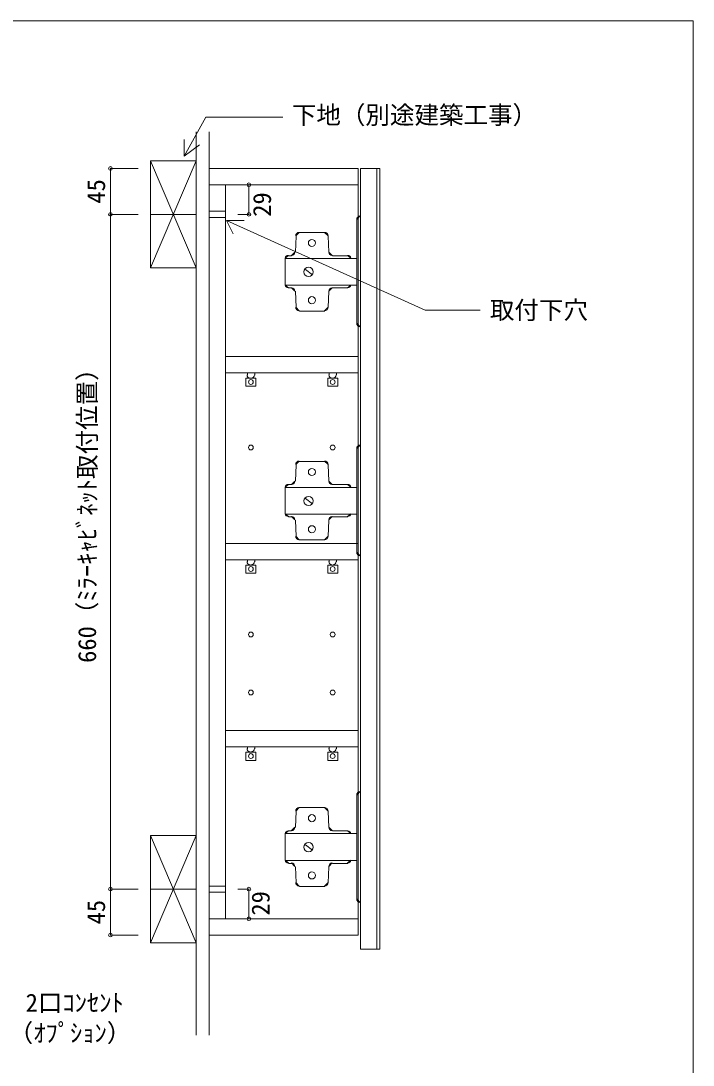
# Model space of a CAD drawing. Units: millimetres, scale not verified. Extents: x -1249 to 1249, y -827 to 827.
# Drawn here: x 591 to 1249, y -196 to 827 of the extents above; entities that cross this region are included whole.
import ezdxf
from ezdxf.enums import TextEntityAlignment as Align

# ---------------------------------------------------------------- set-up
doc = ezdxf.new("R2010")
doc.units = ezdxf.units.MM
doc.header["$LTSCALE"] = 6
doc.header["$PDMODE"] = 32
doc.header["$PDSIZE"] = 3.6
doc.layers.add('0-0_0', color=8, linetype='Continuous', lineweight=18)
doc.layers.add('0-1', color=7, linetype='Continuous', lineweight=15)
doc.styles.add('ＭＳ ゴシック', font='')
doc.styles.get('ＭＳ ゴシック').set_extended_font_data('MS Gothic')

msp = doc.modelspace()

# ---------------------------------------------------------------- linework, layer by layer
at = {"layer": '0-0_0', "color": 7, "lineweight": 15}
for p, q in [((750.575, 693.952), (771.753, 732.337)), ((771.753, 732.337), (847.253, 732.337)), ((762.554, -166.243), (762.554, 717.99)), ((775.054, -166.243), (775.054, 717.99)), ((762.554, 689.648), (717.554, 584.648)), ((762.554, 584.648), (717.554, 689.648)), ((762.554, 637.148), (717.554, 637.148)), ((775.054, 640.148), (791.067, 640.148)), ((775.054, 634.148), (791.067, 634.148)), ((816.542, 476.891), (815.45, 476.891)), ((896.607, 476.891), (895.515, 476.891)), ((816.542, 293.834), (815.45, 293.834)), ((896.607, 293.834), (895.515, 293.834)), ((816.542, 110.777), (815.45, 110.777)), ((896.607, 110.777), (895.515, 110.777)), ((762.554, 29.223), (717.554, -75.777)), ((762.554, -75.777), (717.554, 29.223)), ((775.054, -20.277), (791.067, -20.277)), ((762.554, -23.277), (717.554, -23.277)), ((775.054, -26.277), (791.067, -26.277)), ((762.554, -75.777), (717.554, -75.777))]:
    msp.add_line(p, q, dxfattribs=at)
at = {"layer": '0-0_0', "color": 4, "lineweight": 9}
for p, q in [((678.508, 682.148), (678.508, 637.148)), ((678.508, 682.148), (705.603, 682.148)), ((813.987, 666.135), (803.073, 666.135)), ((813.987, 666.135), (813.987, 637.148)), ((678.508, 637.148), (705.603, 637.148)), ((678.508, 637.148), (678.508, -23.277)), ((678.508, 637.148), (705.603, 637.148)), ((813.987, 637.148), (803.073, 637.148)), ((678.508, -68.277), (678.508, -23.277)), ((678.508, -23.277), (705.603, -23.277)), ((678.508, -23.277), (705.603, -23.277)), ((813.987, -23.277), (803.073, -23.277)), ((813.987, -52.264), (813.987, -23.277)), ((813.987, -52.264), (803.073, -52.264)), ((678.508, -68.277), (705.603, -68.277))]:
    msp.add_line(p, q, dxfattribs=at)
at = {"layer": '0-0_0'}
for p, q in [((919.534, 632.107), (922.992, 635.565)), ((859.85, 616.094), (863.307, 619.552)), ((888.054, 619.552), (891.512, 616.094)), ((849.405, 594.395), (852.753, 596.988)), ((859.118, 600.288), (855.664, 596.988)), ((895.697, 596.988), (892.243, 600.288)), ((910.618, 596.988), (913.965, 594.395)), ((852.753, 565.326), (849.405, 567.919)), ((855.664, 565.326), (859.118, 562.026)), ((892.243, 562.026), (895.697, 565.326)), ((913.965, 567.919), (910.618, 565.326)), ((863.307, 542.762), (859.85, 546.22)), ((891.512, 546.22), (888.054, 542.762)), ((922.992, 527.113), (919.534, 530.571)), ((919.534, 407.926), (922.992, 411.383)), ((859.85, 392.277), (863.307, 395.734)), ((888.054, 395.734), (891.512, 392.277)), ((849.405, 370.214), (852.753, 372.807)), ((859.118, 376.107), (855.664, 372.807)), ((895.697, 372.807), (892.243, 376.107)), ((910.618, 372.807), (913.965, 370.214)), ((852.753, 341.509), (849.405, 344.102)), ((855.664, 341.509), (859.118, 338.209)), ((892.243, 338.209), (895.697, 341.509)), ((913.965, 344.102), (910.618, 341.509)), ((863.307, 318.581), (859.85, 322.039)), ((891.512, 322.039), (888.054, 318.581)), ((922.992, 302.932), (919.534, 306.389)), ((919.534, 68.743), (922.992, 72.2)), ((859.85, 53.094), (863.307, 56.551)), ((888.054, 56.551), (891.512, 53.094)), ((849.405, 31.031), (852.753, 33.624)), ((859.118, 37.288), (855.664, 33.988)), ((895.697, 33.988), (892.243, 37.288)), ((910.618, 33.624), (913.965, 31.031)), ((852.753, 2.326), (849.405, 4.918)), ((855.664, 2.326), (859.118, -0.975)), ((892.243, -0.975), (895.697, 2.326)), ((913.965, 4.918), (910.618, 2.326)), ((863.307, -20.238), (859.85, -16.781)), ((891.512, -16.781), (888.054, -20.238)), ((922.992, -36.251), (919.534, -32.794))]:
    msp.add_line(p, q, dxfattribs=at)
at = {"layer": '0-0_0', "color": 1}
for p, q in [((791.067, 248.707), (791.067, 260.716)), ((920.99, 248.707), (920.99, 260.716))]:
    msp.add_line(p, q, dxfattribs=at)
at = {"layer": '0-0_0', "color": 7}
for points in [[(-1249.379, -826.86), (1248.863, -826.86), (1248.863, 826.506), (-1249.379, 826.506)], [(775.054, 666.135), (775.054, 682.148), (920.99, 682.148), (920.99, 666.135)], [(775.054, -68.277), (775.054, 682.148), (920.99, 682.148), (920.99, -68.277)], [(939.186, 682.148), (939.186, -82.106), (942.098, -82.106), (942.098, 682.148), (923.174, 682.148), (923.174, -82.106), (939.186, -82.106)], [(775.054, 666.135), (791.067, 666.135), (791.067, -52.264), (775.054, -52.264)], [(791.067, 481.986), (791.067, 497.999), (920.99, 497.999), (920.99, 481.986)], [(791.067, 298.929), (791.067, 314.942), (920.99, 314.942), (920.99, 298.929)], [(791.067, 115.872), (791.067, 131.885), (920.99, 131.885), (920.99, 115.872)], [(775.054, -68.277), (775.054, -52.264), (920.99, -52.264), (920.99, -68.277)]]:
    msp.add_lwpolyline(points, close=True, dxfattribs=at)
at = {"layer": '0-0_0', "color": 7, "lineweight": 15}
for points in [[(750.575, 710.322), (750.575, 693.952), (765.636, 705.084)], [(798.54, 618.133), (791.992, 631.229), (809.454, 631.229)], [(791.992, 631.229), (986.463, 543.528), (1040.468, 543.528)], [(812.539, 479.802), (812.539, 481.986), (819.817, 481.986), (819.817, 479.802)], [(892.603, 479.802), (892.603, 481.986), (899.882, 481.986), (899.882, 479.802)], [(812.539, 297.109), (812.539, 298.929), (819.817, 298.929), (819.817, 297.109)], [(892.603, 297.109), (892.603, 298.929), (899.882, 298.929), (899.882, 297.109)], [(812.539, 114.052), (812.539, 115.872), (819.817, 115.872), (819.817, 114.052)], [(892.603, 114.052), (892.603, 115.872), (899.882, 115.872), (899.882, 114.052)], [(717.554, -75.777), (717.554, 29.223), (762.554, 29.223), (762.554, -75.777)]]:
    msp.add_lwpolyline(points, dxfattribs=at)
for points in [[(762.554, 584.648), (717.554, 584.648), (717.554, 689.648), (762.554, 689.648)], [(811.083, 476.891), (811.083, 468.884), (820.909, 468.884), (820.909, 476.891)], [(891.148, 476.891), (891.148, 468.884), (900.974, 468.884), (900.974, 476.891)], [(811.083, 293.834), (811.083, 285.827), (820.909, 285.827), (820.909, 293.834)], [(891.148, 293.834), (891.148, 285.827), (900.974, 285.827), (900.974, 293.834)], [(811.083, 110.777), (811.083, 102.77), (820.909, 102.77), (820.909, 110.777)], [(891.148, 110.777), (891.148, 102.77), (900.974, 102.77), (900.974, 110.777)]]:
    msp.add_lwpolyline(points, close=True, dxfattribs=at)
at = {"layer": '0-0_0'}
for points in [[(923.174, 526.749), (923.174, 635.201), (923.174, 526.749)], [(919.534, 631.925), (919.534, 530.389), (919.534, 631.925)], [(859.486, 600.263), (860.214, 615.912), (859.486, 600.263)], [(863.489, 619.552), (888.236, 619.552), (863.489, 619.552)], [(891.512, 615.912), (892.239, 600.263), (891.512, 615.912)], [(852.935, 596.624), (855.846, 596.624), (852.935, 596.624)], [(895.879, 596.624), (910.8, 596.624), (895.879, 596.624)], [(876.227, 578.064), (869.312, 583.159), (876.227, 578.064)], [(852.935, 565.326), (855.846, 565.326), (852.935, 565.326)], [(895.879, 565.326), (910.8, 565.326), (895.879, 565.326)], [(859.486, 562.051), (860.214, 546.038), (859.486, 562.051)], [(891.512, 546.038), (892.239, 562.051), (891.512, 546.038)], [(863.489, 542.398), (888.236, 542.398), (863.489, 542.398)], [(923.174, 302.568), (923.174, 411.019), (923.174, 302.568)], [(919.534, 407.744), (919.534, 306.208), (919.534, 407.744)], [(859.486, 376.082), (860.214, 392.095), (859.486, 376.082)], [(863.489, 395.37), (888.236, 395.37), (863.489, 395.37)], [(891.512, 392.095), (892.239, 376.082), (891.512, 392.095)], [(852.935, 372.807), (855.846, 372.807), (852.935, 372.807)], [(895.879, 372.807), (910.8, 372.807), (895.879, 372.807)], [(876.227, 353.882), (869.312, 358.977), (876.227, 353.882)], [(852.935, 341.145), (855.846, 341.145), (852.935, 341.145)], [(859.486, 337.869), (860.214, 321.857), (859.486, 337.869)], [(891.512, 321.857), (892.239, 337.869), (891.512, 321.857)], [(895.879, 341.145), (910.8, 341.145), (895.879, 341.145)], [(863.489, 318.581), (888.236, 318.581), (863.489, 318.581)], [(923.174, -36.251), (923.174, 72.2), (923.174, -36.251)], [(919.534, 68.561), (919.534, -32.976), (919.534, 68.561)], [(859.486, 36.899), (860.214, 52.912), (859.486, 36.899)], [(863.489, 56.551), (888.236, 56.551), (863.489, 56.551)], [(891.512, 52.912), (892.239, 36.899), (891.512, 52.912)], [(852.935, 33.624), (855.846, 33.624), (852.935, 33.624)], [(895.879, 33.624), (910.8, 33.624), (895.879, 33.624)], [(876.227, 14.699), (869.312, 20.158), (876.227, 14.699)], [(852.935, 1.962), (855.846, 1.962), (852.935, 1.962)], [(895.879, 1.962), (910.8, 1.962), (895.879, 1.962)], [(859.486, -1.314), (860.214, -16.963), (859.486, -1.314)], [(891.512, -16.963), (892.239, -1.314), (891.512, -16.963)], [(863.489, -20.602), (888.236, -20.602), (863.489, -20.602)]]:
    msp.add_lwpolyline(points, dxfattribs=at)
for points in [[(919.534, 594.077), (849.66, 594.077), (849.66, 567.874), (919.534, 567.874), (849.66, 567.874), (849.66, 594.077)], [(919.534, 369.895), (849.66, 369.895), (849.66, 343.692), (919.534, 343.692), (849.66, 343.692), (849.66, 369.895)], [(919.534, 31.076), (849.66, 31.076), (849.66, 4.873), (919.534, 4.873), (849.66, 4.873), (849.66, 31.076)]]:
    msp.add_lwpolyline(points, close=True, dxfattribs=at)
for centre, radius in [((875.681, 609.18), 3.457), ((875.681, 609.18), 3.457), ((872.405, 580.793), 4.549), ((872.405, 580.793), 4.549), ((875.681, 553.134), 3.457), ((875.681, 553.134), 3.457), ((875.681, 384.998), 3.457), ((875.681, 384.998), 3.457), ((872.405, 356.612), 4.549), ((872.405, 356.612), 4.549), ((875.681, 328.953), 3.457), ((875.681, 328.953), 3.457), ((875.681, 46.179), 3.457), ((875.681, 46.179), 3.457), ((872.405, 17.793), 4.549), ((872.405, 17.793), 4.549), ((875.681, -9.866), 3.457), ((875.681, -9.866), 3.457)]:
    msp.add_circle(centre, radius, dxfattribs=at)
at = {"layer": '0-0_0', "color": 7, "lineweight": 15}
for centre in [(815.996, 473.07), (896.061, 473.07), (815.996, 290.013), (896.061, 290.013), (815.996, 106.956), (896.061, 106.956)]:
    msp.add_circle(centre, 2.365, dxfattribs=at)
at = {"layer": '0-0_0', "color": 7}
for centre in [(815.996, 473.07), (896.061, 473.07), (815.996, 409.018), (896.061, 409.018), (815.996, 290.013), (896.061, 290.013), (815.996, 225.961), (896.061, 225.961), (815.996, 169.188), (896.061, 169.188), (815.996, 106.956), (896.061, 106.956)]:
    msp.add_circle(centre, 2.365, dxfattribs=at)
at = {"layer": '0-0_0'}
for centre, start, end in [((922.992, 632.107), 89.99996, 180.00004), ((863.307, 616.094), 89.99996, 180.00004), ((888.054, 616.094), 359.99996, 90.00004), ((852.753, 593.531), 90, 165.52001), ((855.664, 600.445), 269.99997, 357.39629), ((895.697, 600.445), 182.60371, 270.00003), ((910.618, 593.531), 14.47999, 90), ((852.753, 568.783), 194.47999, 270), ((855.664, 561.869), 2.60371, 90.00003), ((895.697, 561.869), 89.99997, 177.39629), ((910.618, 568.783), 270, 345.52001), ((863.307, 546.22), 179.99996, 270.00004), ((888.054, 546.22), 269.99996, 0.00004), ((922.992, 530.571), 179.99996, 270.00004), ((922.992, 407.926), 89.99996, 180.00004), ((863.307, 392.277), 89.99996, 180.00004), ((888.054, 392.277), 359.99996, 90.00004), ((852.753, 369.349), 90, 165.52001), ((855.664, 376.264), 269.99997, 357.39629), ((895.697, 376.264), 182.60371, 270.00003), ((910.618, 369.349), 14.47999, 90), ((852.753, 344.966), 194.47999, 270), ((855.664, 338.051), 2.60371, 90.00003), ((895.697, 338.051), 89.99997, 177.39629), ((910.618, 344.966), 270, 345.52001), ((863.307, 322.039), 179.99996, 270.00004), ((888.054, 322.039), 269.99996, 0.00004), ((922.992, 306.389), 179.99996, 270.00004), ((922.992, 68.743), 89.99996, 180.00004), ((863.307, 53.094), 89.99996, 180.00004), ((888.054, 53.094), 359.99996, 90.00004), ((852.753, 30.166), 90, 165.52001), ((855.664, 37.445), 269.99997, 357.39629), ((895.697, 37.445), 182.60371, 270.00003), ((910.618, 30.166), 14.47999, 90), ((852.753, 5.783), 194.47999, 270), ((855.664, -1.132), 2.60371, 90.00003), ((895.697, -1.132), 89.99997, 177.39629), ((910.618, 5.783), 270, 345.52001), ((863.307, -16.781), 179.99996, 270.00004), ((888.054, -16.781), 269.99996, 0.00004), ((922.992, -32.794), 179.99996, 270.00004)]:
    msp.add_arc(centre, 3.457, start, end, dxfattribs=at)
at = {"layer": '0-0_0', "color": 7, "lineweight": 15}
for centre, start, end in [((815.268, 479.984), 180, 270), ((816.36, 479.984), 270, 360), ((895.333, 479.984), 180, 270), ((896.425, 479.984), 270, 360), ((815.268, 297.291), 180, 270), ((816.36, 297.291), 270, 360), ((895.333, 297.291), 180, 270), ((896.425, 297.291), 270, 360), ((815.268, 114.234), 180, 270), ((816.36, 114.234), 270, 360), ((895.333, 114.234), 180, 270), ((896.425, 114.234), 270, 360)]:
    msp.add_arc(centre, 3.093, start, end, dxfattribs=at)
at = {"layer": '0-0_0', "color": 6}
for p in [(678.508, 682.148), (813.987, 666.135), (678.508, 637.148), (813.987, 637.148), (678.508, -23.277), (813.987, -23.277), (813.987, -52.264), (678.508, -68.277)]:
    msp.add_point(p, dxfattribs=at)

# ---------------------------------------------------------------- texts
at = {"layer": '0-0_0', "color": 7, "style": 'ＭＳ ゴシック'}
for s, p in [('下地（別途建築工事）', (856.066, 720.33)), ('取付下穴', (1049.909, 529.419))]:
    msp.add_text(s, height=17.6, dxfattribs=at).set_placement(p, align=Align.BOTTOM_LEFT)
for s, p in [('45', (678.508, 647.648)), ('29', (840.917, 634.78)), ('660（ﾐﾗｰｷｬﾋﾞﾈｯﾄ取付位置）', (669.73, 198.156)), ('29', (839.529, -49.173)), ('45', (678.508, -57.777))]:
    msp.add_text(s, height=17.6, rotation=90, dxfattribs=at).set_placement(p, align=Align.BOTTOM_LEFT)
at = {"layer": '0-1', "style": 'ＭＳ ゴシック'}
for s, p in [('2口ｺﾝｾﾝﾄ', (595.518, -148.532)), ('（ｵﾌﾟｼｮﾝ）', (578.896, -178.087))]:
    msp.add_text(s, height=17.6, dxfattribs=at).set_placement(p, align=Align.BOTTOM_LEFT)

doc.saveas('drawing.dxf')
